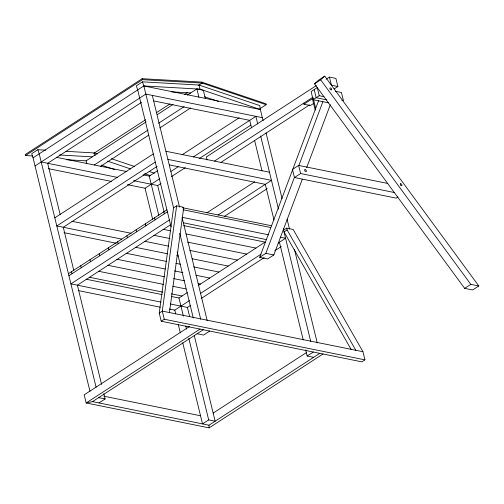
<?xml version="1.0" encoding="UTF-8"?>
<svg xmlns="http://www.w3.org/2000/svg" width="504" height="504" viewBox="0 0 504 504"><rect width="100%" height="100%" fill="white"/><g stroke="black" fill="none" stroke-linecap="round" stroke-linejoin="round"><path stroke-width="0.76" d="M283.594 230.12L286.675 228.129L293.145 229.44L362.949 351.723L364.934 359.85L361.853 361.847L161.204 321.231L159.226 313.104L173.565 207.85L143.848 85.951L142.487 81.843L136.332 85.838L137.693 89.945L171.058 226.813M169.439 312.549L183.551 208.958L183.109 207.163L176.639 205.852L162.301 311.107L164.285 319.234L364.934 359.85M302.343 179.134L273.829 254.961L267.674 258.955L259.686 257.336L318.56 100.787M259.686 257.336L265.841 253.342L294.412 177.364M298.979 165.224L322.875 101.688M306.69 167.574L330.309 104.763M314.509 83.834L318.591 80.13L324.746 76.135L478.8 285.976L472.645 289.964L464.656 288.351L314.509 83.834L320.664 79.84L324.746 76.135M198.211 85.617L202.154 83.059L202.028 82.202L266.011 103.78L266.156 104.706L202.161 83.078L201.833 82.095L142.147 78.706L25.2 154.577L25.521 155.541L32.59 155.944M25.521 155.541L142.462 79.67L202.154 83.059M45.7 150.173L37.85 149.726L31.695 153.72L33.056 157.834L89.945 391.211M33.056 157.834L143.848 85.951L200 89.139L260.354 109.538L263.075 120.714M35.041 165.961L145.826 94.078L262.332 117.665M141.548 102.362L47.666 163.277L60.178 214.616M93.75 153.386L145.65 119.713M156.738 112.468L169.961 103.944M184.313 94.582L187.696 92.434M66.591 159.737L86.09 160.845L146.084 121.924M157.242 114.679L173.004 104.46M187.444 95.086L196.881 88.962L203.358 90.273L205.336 98.4M94.229 164.978L148.063 130.051M158.571 123.234L184.174 106.621M100.699 166.288L148.63 135.192M159.787 127.953L190.644 107.932M54.81 217.835L153.292 153.94M155.276 162.067L56.795 225.962L121.565 239.072M157.153 166.358L63.265 227.273L73.798 270.465M143.079 174.863L149.247 176.11L157.777 170.572M182.07 154.816L239.192 117.76M259.585 108.971L266.156 104.706M127.43 184.659L145.07 188.231L159.762 178.7M170.919 171.461L178.145 166.774M193.246 156.977L255.862 116.355L257.702 123.902M133.585 180.665L157.702 185.548L160.984 183.418M171.486 176.602L185.27 167.662M199.061 158.716L250.929 125.061M316.26 85.63L206.331 156.952L207.049 159.907M326.138 79.222L329.427 77.087L335.903 78.397L337.882 86.524L334.19 88.918M214.465 161.085L312.946 97.19M303.71 103.181L303.962 104.196L312.423 98.708L315.189 110.048M319.246 95.716L317.268 87.589L311.113 91.583L313.091 99.71L319.246 95.716L323.927 96.661M220.935 162.395L309.525 104.92M313.69 103.396L310.433 105.506L303.962 104.196M68.431 273.704L166.912 209.809M68.928 275.738L167.41 211.844M173.565 207.85L176.639 205.852M169.388 219.971L70.906 283.865L160.996 302.098M170.61 224.689L77.383 285.176L101.581 384.432M206.867 212.846L254.791 181.755M218.037 215.013L271.461 180.35L167.901 159.384M387.633 183.431L298.633 165.419L292.478 169.407L294.456 177.534L396.125 198.116L397.971 196.919M224.507 216.323L267.183 188.635M294.456 177.534L300.611 173.54L394.292 192.509M171.347 296.465L178.958 298.009L187.312 292.591M198.526 285.314L265.129 242.103L183.815 225.641M286.675 228.129L287.11 229.918L284.036 231.916L351.181 349.549M159.226 313.104L162.301 311.107L362.949 351.723M169.413 309.04L174.787 310.13L189.479 300.598M200.636 293.359L261.041 254.167M278.107 243.092L285.579 238.247L280.205 237.163M161.204 321.231L164.285 319.234M170.201 303.962L187.412 307.446L190.695 305.317M201.203 298.5L264.228 257.607M274.73 250.797L281.301 246.538M189.504 326.516L84.193 394.84L86.171 402.967L209.154 427.864L323.02 353.984M200.044 329.093L86.171 402.967L92.49 401.625L203.276 329.748M98.96 402.935L105.115 398.941L103.811 393.599M209.752 331.059L203.597 335.053L197.121 333.743M213.167 413.091L306.394 352.605M194.267 335.57L215.145 421.218L208.675 419.908L202.52 423.902L182.75 342.808M305.67 349.902L307.156 356.013L313.312 352.019M92.49 401.625L208.99 425.212L319.782 353.329M464.656 288.351L470.812 284.357L478.8 285.976M142.487 81.843L199.004 85.05L259.749 105.575L260.354 109.538L143.848 85.951M171.228 91.848L190.726 92.957M66.112 151.332L94.368 152.939L97.404 153.959M59.491 154.993L92.245 156.851M337.882 86.524L331.411 85.214L329.427 77.087M335.462 91.274L341.435 92.484L343.419 100.605L341.882 100.296M326.743 99.855L316.172 97.713L314.187 89.586M313.091 99.71L328.684 102.866M153.815 100.939L249.707 120.349L251.546 127.896M165.923 151.257L269.483 172.223M169.42 164.934L265.306 184.344L273.987 219.958M56.473 157.336L126.901 171.587M41.196 161.967L117.476 177.408M48.415 168.67L111.321 181.402M182.606 207.749L271.593 225.761M183.103 209.784L270.553 227.48M182.013 217.287L268.701 234.833M183.532 222.831L266.383 239.602M163.076 229.301L170.749 230.857M186.089 233.963L255.9 248.094M265.841 253.342L273.829 254.961M153.846 235.292L169.955 238.556M187.595 242.128L246.664 254.085M72.022 221.319L131.09 233.276M144.61 241.284L168.393 246.097M189.869 250.444L237.434 260.07M64.014 232.665L116.178 243.224M135.381 247.275L167.599 253.796M176.803 255.66L178.34 255.969M192.144 258.766L228.199 266.062M126.145 253.266L166.805 261.494M176.009 263.359L180.615 264.291M193.656 266.931L218.969 272.053M116.915 259.251L165.243 269.035M174.447 270.9L182.889 272.607M195.93 275.247L209.733 278.044M107.68 265.243L164.449 276.734M173.653 278.599L184.395 280.772M198.204 283.569L200.504 284.036M98.45 271.234L163.655 284.432M172.859 286.297L185.9 288.937M89.214 277.225L162.861 292.131M171.297 293.838L182.038 296.012M86.058 279.203L162.206 294.619M78.133 290.562L160.209 307.182M307.156 356.013L313.627 357.323M103.881 396.207L200.542 415.775M98.645 397.631L105.115 398.941M204.605 96.768L218.667 101.525M111.46 158.71L134.398 166.465M149.19 171.467L154.375 173.212M107.604 161.16L130.549 168.916M144.617 173.672L150.538 175.669M101.449 165.154L114.773 169.659M320.664 79.84L470.812 284.357M287.11 229.918L355.818 350.28M142.147 78.706L142.462 79.67M37.85 149.726L39.211 153.84L96.107 387.223M313.129 97.94L315.687 108.429M298.633 165.419L300.611 173.54M266.055 132.936L282.064 198.601M287.091 219.215L289.51 229.144M294.412 249.247L317.243 342.915M260.644 135.986L278.479 209.147M283.267 228.772L310.773 341.611M254.678 140.729L262.036 170.932M279.424 242.241L303.244 339.979M199.004 85.05L200 89.139M196.881 88.962L198.866 97.089M152.303 95.388L179.537 207.125M182.202 218.049L207.213 320.651M179.752 233.245L200.737 319.334M177.169 251.893L193.29 318.011M157.702 185.548L164.14 211.976M187.412 307.446L189.636 316.569M163.832 211.806L164.329 213.841M149.247 176.11L158.773 215.195M178.958 298.009L183.362 316.065M185.781 325.987L186.524 329.043M188.761 338.203L208.675 419.908M154.602 217.797L155.1 219.832M145.07 188.231L152.618 219.19M174.787 310.13L175.713 313.929M178.309 324.57L180.344 332.93M145.373 223.789L145.864 225.817M136.137 229.78L136.634 231.808M126.907 235.765L127.399 237.8M117.671 241.756L118.169 243.791M94.368 152.939L95.035 155.66M108.442 247.748L108.933 249.782M86.09 160.845L86.814 163.8M99.206 253.739L99.704 255.767M89.977 259.73L90.468 261.759M80.741 265.715L81.238 267.75M71.511 271.706L72.003 273.741M208.99 425.212L209.154 427.864M304.92 169.716L304.788 169.842A1.147 0.68 57 0 0 305.141 171.278L305.348 171.473A1.147 0.68 57 0 0 306.155 171.637L306.287 171.511A1.147 0.68 57 0 0 305.934 170.075L305.726 169.879A1.147 0.68 57 0 0 304.92 169.716M400.661 183.758L400.491 183.821A1.147 0.68 57 0 0 400.919 185.579L401.732 185.743A1.147 0.68 57 0 0 401.304 183.985L400.661 183.758M331.582 89.265L331.525 89A1.147 0.68 57 0 0 330.523 87.929A1.147 0.68 57 0 0 329.906 88.616L329.969 88.88A1.147 0.68 57 0 0 330.971 89.951A1.147 0.68 57 0 0 331.582 89.265"/></g></svg>
